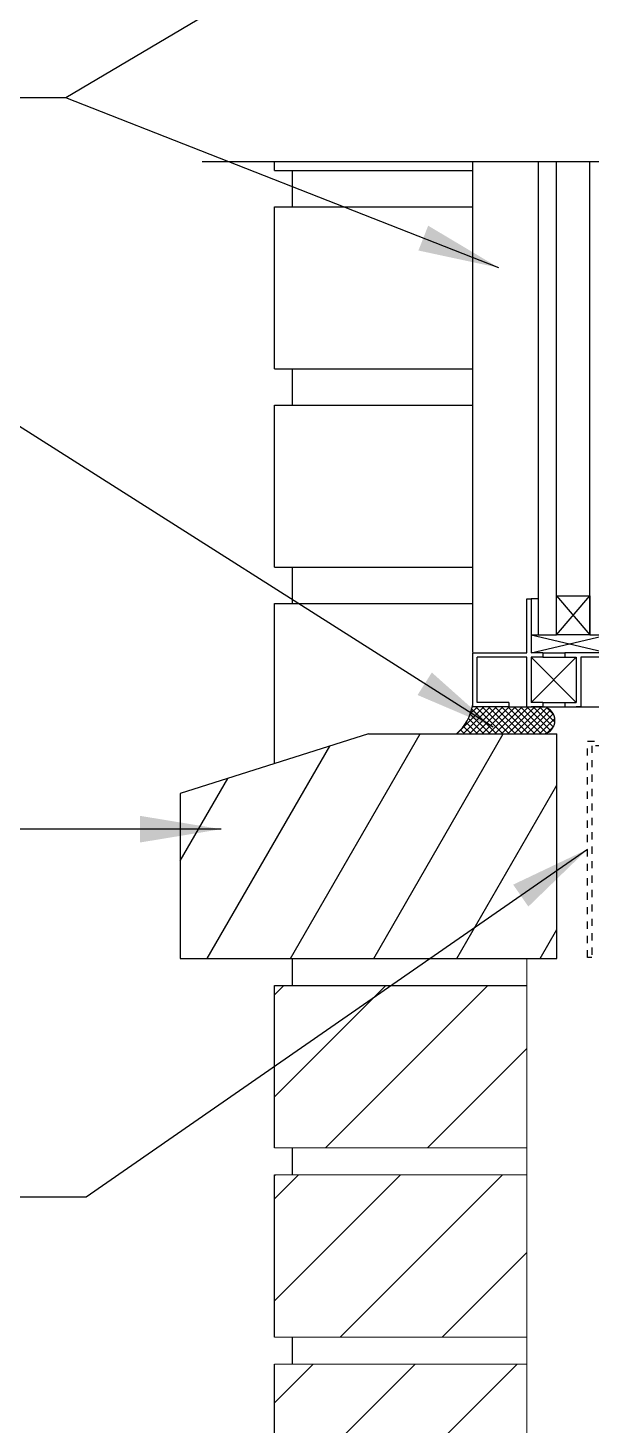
# Model space of a CAD drawing. Header units: inches. Extents: x 2869.3 to 2923.4, y 432.9 to 510.3.
# Drawn here: x 2881.58 to 2889.39, y 460.72 to 480.1 of the extents above; entities that cross this region are included whole.
import ezdxf

# ---------------------------------------------------------------- set-up
doc = ezdxf.new("R2010")
doc.units = ezdxf.units.IN
doc.header["$LTSCALE"] = 0.5
doc.header["$MEASUREMENT"] = 0
doc.linetypes.add('HIDDEN2', pattern=[0.1875, 0.125, -0.0625])
for name, color, linetype in [('HATCH', 12, 'CONTINUOUS'), ('Hidden2', 12, 'HIDDEN2'), ('LINE18', 9, 'CONTINUOUS'), ('line25', 2, 'CONTINUOUS'), ('LINE9', 9, 'CONTINUOUS'), ('TEXT', 4, 'CONTINUOUS')]:
    doc.layers.add(name, color=color, linetype=linetype)
doc.styles.add('DIM', font='romans.shx', dxfattribs={"width": 0.7})
doc.dimstyles.new('ext_12', dxfattribs={"dimscale": 12, "dimtxt": 0.09375, "dimasz": 0.09375, "dimexe": 0.09375, "dimexo": 0.0625, "dimgap": 0.0625, "dimtad": 1, "dimdec": 1, "dimzin": 3, "dimdsep": 46, "dimlunit": 4, "dimtxsty": 'DIM', "dimcen": 0.09, "dimdle": 0.09375, "dimclrt": 4, "dimadec": 0, "dimazin": 0, "dimtfac": 1, "dimtdec": 1, "dimtmove": 2, "dimatfit": 3, "dimfxl": 1, "dimfrac": 2, "dimtolj": 1, "dimtzin": 0, "dimarcsym": 0})

msp = doc.modelspace()

# ---------------------------------------------------------------- hatches: boundary and pattern name
at = {"layer": 'HATCH'}
h = msp.add_hatch(dxfattribs=at)
h.set_pattern_fill('ANSI31', color=256, scale=8, style=0)
h.set_pattern_definition([(45, (0, 0), (-0.7071067811865475, 0.7071067811865476), [])])
h.paths.add_polyline_path([(2888.495646607509, 509.3274486487453), (2884.995646607509, 509.3274486487455), (2884.995646607509, 508.2136433615869), (2888.495646607509, 508.2136433615869)])
h.paths.add_polyline_path([(2888.495646607508, 491.804277873673), (2888.495646607508, 492.0886433615869), (2884.995646607509, 492.0886433615869), (2884.995646607509, 491.1564864842812)])
h.paths.add_polyline_path([(2888.495646607508, 494.7136433615869), (2884.995646607509, 494.7136433615869), (2884.995646607509, 492.4636433615869), (2888.495646607508, 492.4636433615869)])
h.paths.add_polyline_path([(2888.495646607508, 491.804277873673), (2884.995646607509, 491.1564864842812), (2884.995646607509, 489.8386433615869), (2888.495646607508, 489.8386433615869)])
h.paths.add_polyline_path([(2888.495646607509, 497.3386433615869), (2884.995646607509, 497.3386433615869), (2884.995646607509, 495.0886433615869), (2888.495646607509, 495.0886433615869)])
h.paths.add_polyline_path([(2888.495646607509, 499.9636433615869), (2884.995646607509, 499.9636433615869), (2884.995646607509, 497.7136433615869), (2888.495646607509, 497.7136433615869)])
h.paths.add_polyline_path([(2888.495646607509, 505.2136433615869), (2884.995646607509, 505.2136433615869), (2884.995646607509, 502.9636433615869), (2888.495646607509, 502.9636433615869)])
h.paths.add_polyline_path([(2888.495646607509, 507.8386433615869), (2884.995646607509, 507.8386433615869), (2884.995646607509, 505.5886433615869), (2888.495646607509, 505.5886433615869)])
h.paths.add_polyline_path([(2888.495646607509, 502.5886433615869), (2884.995646607509, 502.5886433615869), (2884.995646607509, 500.3386433615869), (2888.495646607509, 500.3386433615869)])
h.paths.add_polyline_path([(2888.495646607508, 466.8206453416358), (2884.995646607509, 466.8206453416358), (2884.995646607509, 464.5706453416358), (2888.495646607509, 464.5706453416358)])
h.paths.add_polyline_path([(2888.495646607509, 464.1956453416358), (2885.01034117677, 464.1956453416358), (2884.995646607508, 464.1809507723744), (2884.995646607508, 461.9456453416358), (2888.495646607509, 461.9456453416358)])
h.paths.add_polyline_path([(2888.495646607509, 461.5706453416358), (2884.995646607508, 461.5706453416358), (2884.995646607508, 459.3206453416358), (2888.495646607509, 459.3206453416358)])
h.paths.add_polyline_path([(2888.495646607509, 458.9456453416358), (2884.995646607507, 458.9456453416358), (2884.995646607507, 456.6956453416358), (2888.49564660751, 456.6956453416358)])
h.paths.add_polyline_path([(2888.49564660751, 456.3206453416358), (2884.995646607507, 456.3206453416358), (2884.995646607507, 454.0706453416358), (2888.49564660751, 454.0706453416358)])
h.paths.add_polyline_path([(2888.495646607509, 453.6956453416358), (2884.995646607507, 453.6956453416358), (2884.995646607507, 451.4456453416358), (2888.495646607508, 451.4456453416358)])
h = msp.add_hatch(dxfattribs=at)
h.set_pattern_fill('ANSI37', color=256, scale=0.5)
h.set_pattern_definition([(45, (64.0579096156871, 3.539689666400591), (-0.04419417382415922, 0.04419417382415922), []), (135, (64.0579096156871, 3.539689666400591), (-0.04419417382415922, -0.04419417382415922), [])])
edge = h.paths.add_edge_path()
edge.add_line((2888.737351453725, 470.6829198206182), (2887.745649389026, 470.6829198206182))
edge.add_line((2887.745649389026, 470.6829198206182), (2887.745649389026, 470.714193437326))
edge.add_arc((2887.094994458293, 470.8104554603216), 0.6577371936861284, 310.17859299660415, 351.5843451000475, ccw=False)
edge.add_line((2887.519348257364, 470.3079198206182), (2888.737351453725, 470.3079198206182))
edge.add_arc((2888.695117212385, 470.4954198206182), 0.1921977657037592, 282.6939776271761, 437.3060223728239)
h = msp.add_hatch(dxfattribs=at)
h.set_pattern_fill('ANSI31', color=256, scale=8, angle=15, style=0)
h.set_pattern_definition([(59.99999999999999, (2780.308146083941, 317.486056393947), (-0.8660254037844386, 0.5000000000000001), [])])
h.paths.add_polyline_path([(2888.913303756028, 470.307919820618), (2886.301455249783, 470.307919820618), (2883.689606743539, 469.4830771226173), (2883.68960674354, 467.1956453416359), (2888.913303756028, 467.1956453416359)])

# ---------------------------------------------------------------- linework, layer by layer
for p, q in [((2888.245681896095, 470.6829198206182), (2888.495680257831, 470.6829198206182)), ((2884.995646607508, 464.1809507723744), (2885.01034117677, 464.195645341636))]:
    msp.add_line(p, q, dxfattribs=at)
for centre, radius, start, end in [((2887.094994458293, 470.8104554603217), 0.6577371936862263, 310.178592996588, 351.5826896843604), ((2888.695117212385, 470.4954198206182), 0.1921977657037592, 282.6939776271713, 77.30602237282874)]:
    msp.add_arc(centre, radius, start, end, dxfattribs=at)
at = {"layer": 'Hidden2'}
msp.add_lwpolyline([(2889.399476895525, 467.2072290712275), (2889.336976895525, 467.2072290712275), (2889.336976895525, 470.2072290712275), (2893.086976895525, 470.2072290712275), (2893.086976895525, 470.5822290712275), (2893.149476895525, 470.5822290712275), (2893.149476895525, 470.1447290712275), (2889.399476895525, 470.1447290712275), (2889.399476895525, 467.2072290712275)], dxfattribs=at)
at = {"layer": 'LINE18'}
msp.add_line((2888.245681896095, 470.7454338729705), (2888.245681896095, 470.6829198206182), dxfattribs=at)
at = {"layer": 'LINE18', "color": 2, "lineweight": 0}
for p, q in [((2888.495646607509, 464.5706453416358), (2888.495646607508, 467.1956453416358)), ((2888.495646607509, 466.8206453416358), (2884.995646607509, 466.8206453416358)), ((2885.245646607509, 466.8206453416358), (2888.495646607509, 466.8206453416358)), ((2888.495646607509, 464.5706453416358), (2884.995646607509, 464.5706453416358)), ((2888.495646607509, 461.9456453416358), (2888.495646607509, 464.5706453416358)), ((2888.495646607508, 464.1956453416358), (2884.995646607508, 464.1956453416358)), ((2888.495646607508, 461.9456453416358), (2884.995646607508, 461.9456453416358)), ((2888.49564660751, 454.0706453416358), (2888.495646607509, 461.9456453416358)), ((2888.495646607508, 461.5706453416358), (2884.995646607508, 461.5706453416358))]:
    msp.add_line(p, q, dxfattribs=at)
at = {"layer": 'LINE18', "flags": 128}
for points in [[(2888.658116524647, 471.682951832677), (2888.658116524647, 478.2344901574223)], [(2888.245681896095, 470.6829198206182), (2887.745646607508, 470.6829198206182), (2887.745646607508, 471.4329341883834), (2888.495680257831, 471.4329341883834), (2888.495680257831, 472.1829099910331)], [(2888.495680257831, 472.1829099910331), (2888.558155745068, 472.1829099910331)], [(2888.558155745068, 472.1829099910331), (2888.558155745068, 471.682951832677), (2888.658116524647, 471.682951832677), (2888.658116524647, 472.1829099910331), (2888.558155745068, 472.1829099910331)], [(2888.558155745068, 472.1829099910331), (2888.558155745068, 471.4329341883834)], [(2888.908018473594, 471.682951832677), (2888.908018473594, 472.220588108953), (2889.370799860532, 472.220588108953), (2889.370799860532, 471.682951832677), (2888.908018473594, 471.682951832677)], [(2888.658116524647, 471.682951832677), (2888.908018473594, 471.682951832677)], [(2889.370799860532, 471.682951832677), (2889.620701809479, 471.682951832677)], [(2888.495680257831, 471.3704201360311), (2887.808122094745, 471.3703430058)], [(2888.245681896095, 470.7454338729705), (2887.808122094745, 470.7454338729705), (2887.808122094745, 471.3703430058)], [(2888.495680257831, 470.6829198206182), (2888.495680257831, 471.3704201360311)], [(2888.718278104949, 471.4329341883834), (2888.558155745068, 471.4329341883834)], [(2888.558155745068, 471.3704201360311), (2888.558155745068, 470.7454338729705)], [(2888.718278104949, 471.3704201360311), (2888.558155745068, 471.3704201360311)], [(2888.718278104949, 471.4329341883834), (2889.022788257554, 471.4329341883834)], [(2888.718278104949, 471.4329341883834), (2888.718278104949, 471.3704201360311)], [(2888.718278104949, 471.3704201360311), (2889.022788257554, 471.3704201360311)], [(2893.245668413369, 471.4329341883834), (2889.022788257554, 471.4329341883834)], [(2889.022788257554, 471.4329341883834), (2889.022788257554, 471.3704201360311)], [(2889.022788257554, 471.3704201360311), (2889.182910617435, 471.3704201360311)], [(2889.182910617435, 471.3704201360311), (2889.182910617435, 470.7454338729705)], [(2893.183192926133, 471.3703815709155), (2889.245386104672, 471.3704587011467)], [(2889.245386104672, 471.3704587011467), (2889.245386104672, 470.6829198206182)], [(2888.718278104949, 470.7454338729705), (2888.558155745068, 470.7454338729705)], [(2888.718278104949, 470.7454338729705), (2889.022788257554, 470.7454338729705)], [(2888.718278104949, 470.7454338729705), (2888.718278104949, 470.6829198206182)], [(2889.022788257554, 470.7454338729705), (2889.182910617435, 470.7454338729705)], [(2889.022788257554, 470.7454338729705), (2889.022788257554, 470.6829198206182)], [(2888.495680257831, 470.6829198206182), (2892.745633124782, 470.6829198206182)], [(2888.495680257831, 470.6829198206182), (2888.558155745068, 470.6829198206182)], [(2888.718278104949, 470.6829198206182), (2888.558155745068, 470.6829198206182)], [(2889.022788257554, 470.6829198206182), (2889.182910617435, 470.6829198206182)], [(2889.245386104672, 470.6829198206182), (2889.182910617435, 470.6829198206182)]]:
    msp.add_lwpolyline(points, dxfattribs=at)
at = {"layer": 'line25', "color": 12}
for p, q in [((2884.995646607509, 478.117744704628), (2884.995646607509, 478.2434806688925)), ((2884.995646607509, 478.117744704628), (2887.745646607509, 478.1177447046279)), ((2885.245646607509, 477.617744704628), (2885.245646607509, 478.117744704628)), ((2885.245646607509, 477.617744704628), (2885.245646607509, 478.117744704628)), ((2884.995646607509, 475.367744704628), (2884.995646607509, 477.617744704628)), ((2884.995646607509, 477.617744704628), (2887.745646607509, 477.617744704628)), ((2884.995646607509, 475.367744704628), (2887.74564660751, 475.367744704628)), ((2885.245646607509, 474.867744704628), (2885.245646607509, 475.367744704628)), ((2885.245646607509, 474.867744704628), (2885.245646607509, 475.367744704628)), ((2884.995646607509, 472.617744704628), (2884.995646607509, 474.867744704628)), ((2884.995646607509, 474.867744704628), (2887.74564660751, 474.8677447046281)), ((2884.995646607509, 472.617744704628), (2887.74564660751, 472.617744704628)), ((2885.245646607509, 472.117744704628), (2885.245646607509, 472.617744704628)), ((2885.245646607509, 472.117744704628), (2885.245646607509, 472.617744704628)), ((2884.995530996661, 469.8954984716177), (2884.995646607509, 472.117744704628)), ((2884.995646607509, 472.117744704628), (2887.74564660751, 472.117744704628))]:
    msp.add_line(p, q, dxfattribs=at)
at = {"layer": 'line25'}
for p, q in [((2886.301455249783, 470.307919820618), (2883.689606743539, 469.4830771226173)), ((2886.301455249783, 470.307919820618), (2888.913303756028, 470.3079198206182)), ((2888.913303756028, 467.1956453416359), (2888.913303756028, 470.307919820618)), ((2883.689606743539, 469.4830771226173), (2883.689606743539, 467.1956453416358)), ((2883.689606743539, 467.1956453416358), (2888.913303756028, 467.1956453416359)), ((2885.245646607509, 466.8206453416358), (2885.245646607509, 467.1956453416358)), ((2884.995646607509, 466.8206453416358), (2888.495646607509, 466.8206453416358)), ((2884.995646607509, 464.5706453416358), (2884.995646607509, 466.8206453416358)), ((2885.245646607509, 464.1956453416358), (2885.245646607509, 464.5706453416358)), ((2884.995646607508, 461.9456453416358), (2884.995646607508, 464.1956453416358)), ((2885.245646607508, 461.5706453416358), (2885.245646607508, 461.9456453416358)), ((2884.995646607508, 459.3206453416358), (2884.995646607508, 461.5706453416358))]:
    msp.add_line(p, q, dxfattribs=at)
at = {"layer": 'line25', "color": 12, "flags": 128}
for points in [[(2887.745646607508, 471.4419175159709), (2887.745646607508, 478.2434734850099)], [(2888.908018473594, 471.682951832677), (2888.908018473594, 478.2344901574223)], [(2889.370799860532, 471.682951832677), (2889.370799860532, 478.2344901574223)], [(2888.908018473594, 472.220588108953), (2889.370799860532, 471.682951832677)], [(2888.908018473594, 471.682951832677), (2889.370799860532, 472.220588108953)], [(2888.558155745068, 471.682951832677), (2889.620701809479, 471.4329341883834)], [(2888.558155745068, 471.4329341883834), (2889.620701809479, 471.682951832677)], [(2888.558155745068, 470.7454338729705), (2889.182910617435, 471.3704201360311)], [(2888.558155745068, 471.3704201360311), (2889.182910617435, 470.7454338729705)]]:
    msp.add_lwpolyline(points, dxfattribs=at)
at = {"layer": 'LINE9'}
msp.add_line((2883.995646607505, 478.2434806688935), (2893.120646607507, 478.2434806688931), dxfattribs=at)

# ---------------------------------------------------------------- leaders
at = {"layer": 'TEXT'}
for points in [[(2888.112385421562, 482.6860757723182), (2882.10278722866, 479.129182892236)], [(2888.030047429774, 470.4002969535071), (2879.528583811433, 475.7955391001967), (2876.095159699435, 475.7955391001967)], [(2884.256202966685, 468.9871379502741), (2876.771287933776, 468.9871379502741)], [(2889.336976895523, 468.7072290712285), (2882.383653579117, 463.8831863149603), (2880.054235309696, 463.8831863149603)]]:
    msp.add_leader(points, dimstyle='ext_12', override={"dimgap": 0.0625, "dimtad": 0}, dxfattribs=at)
msp.add_leader([(2888.108026360247, 476.7712000072159), (2882.10278722866, 479.129182892236), (2879.713823634272, 479.129182892236)], dimstyle='ext_12', dxfattribs=at)

doc.saveas('drawing.dxf')
